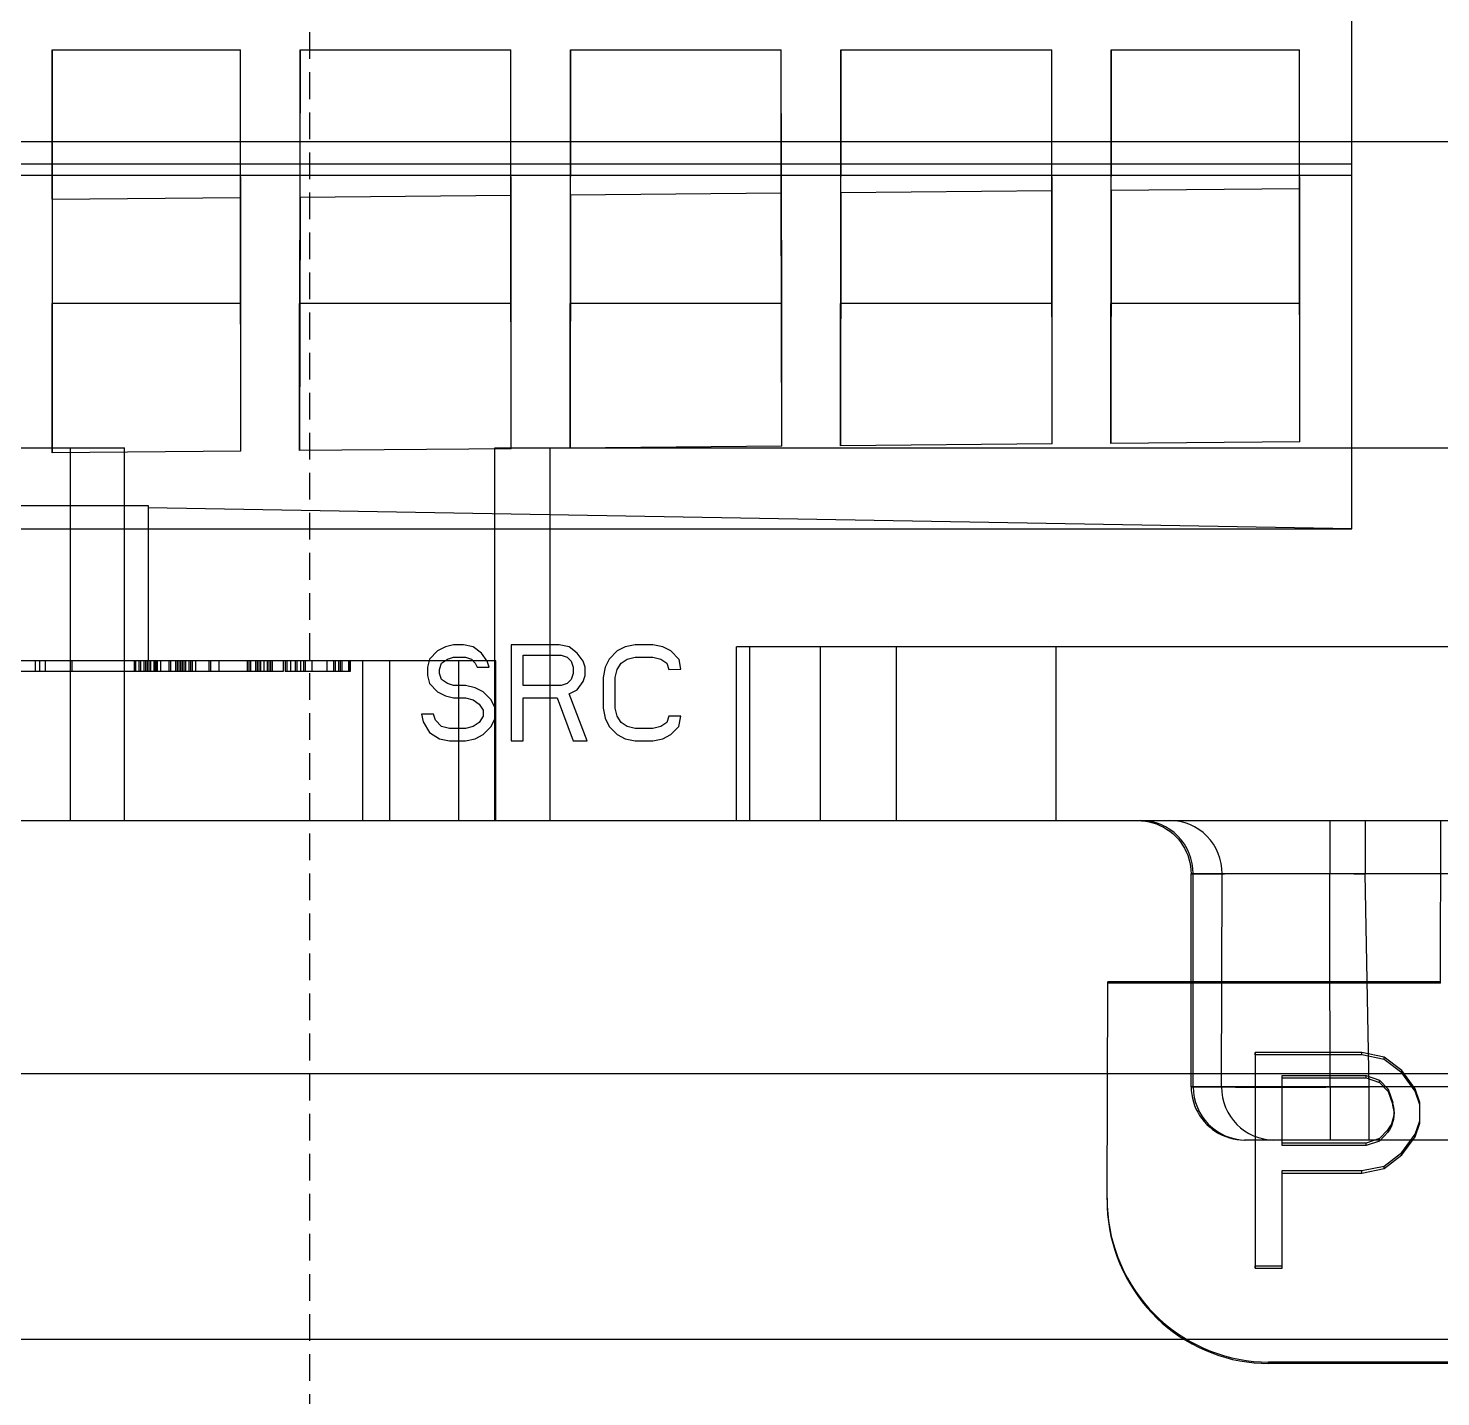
# Model space of a CAD drawing. Extents: x 0 to 144, y 0 to 348.
# Drawn here: x 66.73 to 93.18, y 77.95 to 103.57 of the extents above; entities that cross this region are included whole.
import ezdxf

# ---------------------------------------------------------------- set-up
doc = ezdxf.new("R2010")
doc.units = 0
doc.linetypes.add('DASHED', pattern=[0.75, 0.5, -0.25])
doc.layers.add('-15N-THT. THIẾT BỊ ĐÓNG MỞ', color=40, linetype='CONTINUOUS')

# ---------------------------------------------------------------- blocks, each defined once
blk = doc.blocks.new('06 - N - SC VSD ATV630U07~55N4')
at = {"layer": '-15N-THT. THIẾT BỊ ĐÓNG MỞ', "color": 6, "linetype": 'DASHED'}
blk.add_line((0, 174), (0, -174), dxfattribs=at)
at = {"layer": '-15N-THT. THIẾT BỊ ĐÓNG MỞ'}
for p, q in [((19.517, -79.799), (19.517, -62.862)), ((-4.819, -70.83), (-4.823, -75.576)), ((-4.819, -73.627), (-4.819, -70.83)), ((-4.819, -70.83), (-1.295, -70.83)), ((-1.295, -73.596), (-1.295, -70.83)), ((-1.288, -75.576), (-1.295, -70.83)), ((-0.18, -70.83), (-0.187, -75.576)), ((-0.18, -73.587), (-0.18, -70.83)), ((-0.18, -70.83), (3.768, -70.83)), ((3.768, -73.552), (3.768, -70.83)), ((3.775, -75.576), (3.768, -70.83)), ((4.884, -70.83), (4.877, -75.576)), ((4.884, -73.542), (4.884, -70.83)), ((4.884, -70.83), (8.832, -70.83)), ((8.832, -73.508), (8.832, -70.83)), ((8.839, -75.576), (8.832, -70.83)), ((9.947, -70.83), (9.941, -75.576)), ((9.947, -73.498), (9.947, -70.83)), ((9.947, -70.83), (13.896, -70.83)), ((13.896, -73.464), (13.896, -70.83)), ((13.903, -75.576), (13.896, -70.83)), ((15.011, -70.83), (15.004, -75.576)), ((15.011, -73.454), (15.011, -70.83)), ((15.011, -70.83), (18.535, -70.83)), ((18.535, -73.423), (18.535, -70.83)), ((18.539, -75.576), (18.535, -70.83)), ((52.563, -72.551), (-52.563, -72.551)), ((-51.945, -72.962), (19.517, -72.962)), ((-51.945, -73.174), (19.517, -73.174)), ((4.884, -73.542), (8.832, -73.508)), ((8.839, -78.253), (8.832, -73.508)), ((9.947, -73.498), (9.941, -78.243)), ((9.947, -73.498), (13.896, -73.464)), ((13.903, -78.209), (13.896, -73.464)), ((15.011, -73.454), (15.004, -78.199)), ((15.011, -73.454), (18.535, -73.423)), ((18.539, -78.168), (18.535, -73.423)), ((-4.819, -73.627), (-4.823, -78.372)), ((-4.819, -73.627), (-1.295, -73.596)), ((-1.288, -78.341), (-1.295, -73.596)), ((-0.18, -73.587), (-0.187, -78.332)), ((-0.18, -73.587), (3.768, -73.552)), ((3.775, -78.297), (3.768, -73.552)), ((4.884, -73.542), (4.877, -78.288)), ((-4.823, -78.372), (-4.823, -75.576)), ((-1.288, -75.576), (-4.823, -75.576)), ((-1.288, -78.341), (-1.288, -75.576)), ((-0.187, -78.332), (-0.187, -75.576)), ((3.775, -75.576), (-0.187, -75.576)), ((3.775, -78.297), (3.775, -75.576)), ((4.877, -78.288), (4.877, -75.576)), ((8.839, -75.576), (4.877, -75.576)), ((8.839, -78.253), (8.839, -75.576)), ((9.941, -78.243), (9.941, -75.576)), ((13.903, -75.576), (9.941, -75.576)), ((13.903, -78.209), (13.903, -75.576)), ((15.004, -78.199), (15.004, -75.576)), ((18.539, -75.576), (15.004, -75.576)), ((18.539, -78.168), (18.539, -75.576)), ((-46.606, -78.282), (-3.465, -78.282)), ((-4.486, -78.282), (-4.486, -78.282)), ((-4.486, -78.282), (-4.486, -85.26)), ((-3.465, -78.282), (-3.465, -78.282)), ((-3.465, -85.26), (-3.465, -78.282)), ((3.465, -78.282), (3.465, -78.282)), ((3.465, -85.26), (3.465, -78.282)), ((3.465, -78.282), (46.606, -78.282)), ((4.5, -78.282), (4.5, -78.282)), ((4.5, -78.282), (4.5, -85.26)), ((8.839, -78.253), (4.877, -78.288)), ((13.903, -78.209), (9.941, -78.243)), ((18.539, -78.168), (15.004, -78.199)), ((-1.288, -78.341), (-4.823, -78.372)), ((3.775, -78.297), (-0.187, -78.332)), ((-51.945, -79.359), (-3.025, -79.359)), ((-3.025, -79.359), (-3.026, -79.402)), ((19.517, -79.795), (-3.026, -79.402)), ((-3.026, -79.402), (-3.026, -82.27)), ((-3.025, -79.359), (-3.025, -82.27)), ((-51.945, -79.799), (19.517, -79.799)), ((2.691, -81.97), (2.542, -82.009)), ((2.691, -81.97), (2.691, -81.97)), ((2.878, -81.97), (2.691, -81.97)), ((2.878, -81.97), (2.878, -81.97)), ((3.065, -82.009), (2.878, -81.97)), ((3.775, -81.97), (3.775, -83.765)), ((3.775, -81.97), (3.775, -81.97)), ((4.672, -81.97), (3.775, -81.97)), ((4.672, -81.97), (4.672, -81.97)), ((4.859, -82.009), (4.672, -81.97)), ((6.093, -81.97), (5.906, -82.009)), ((6.093, -81.97), (6.093, -81.97)), ((6.429, -81.97), (6.093, -81.97)), ((6.429, -81.97), (6.429, -81.97)), ((6.616, -82.009), (6.429, -81.97)), ((2.243, -82.238), (2.205, -82.39)), ((2.392, -82.085), (2.243, -82.238)), ((2.243, -82.238), (2.243, -82.238)), ((2.542, -82.009), (2.392, -82.085)), ((2.392, -82.085), (2.392, -82.085)), ((2.467, -82.314), (2.579, -82.238)), ((2.542, -82.009), (2.542, -82.009)), ((2.579, -82.238), (2.691, -82.2)), ((2.579, -82.238), (2.579, -82.238)), ((2.691, -82.2), (2.916, -82.2)), ((2.691, -82.2), (2.691, -82.2)), ((2.916, -82.2), (3.028, -82.238)), ((2.916, -82.2), (2.916, -82.2)), ((3.028, -82.238), (3.102, -82.314)), ((3.028, -82.238), (3.028, -82.238)), ((3.065, -82.009), (3.065, -82.009)), ((3.215, -82.123), (3.065, -82.009)), ((3.215, -82.123), (3.215, -82.123)), ((3.327, -82.276), (3.215, -82.123)), ((4, -82.734), (4, -82.161)), ((4, -82.161), (4.71, -82.161)), ((4, -82.161), (4, -82.161)), ((4.71, -82.161), (4.822, -82.2)), ((4.71, -82.161), (4.71, -82.161)), ((4.822, -82.2), (4.897, -82.276)), ((4.822, -82.2), (4.822, -82.2)), ((5.009, -82.123), (4.859, -82.009)), ((4.859, -82.009), (4.859, -82.009)), ((5.009, -82.123), (5.009, -82.123)), ((5.121, -82.276), (5.009, -82.123)), ((5.607, -82.238), (5.532, -82.39)), ((5.756, -82.085), (5.607, -82.238)), ((5.607, -82.238), (5.607, -82.238)), ((5.906, -82.009), (5.756, -82.085)), ((5.756, -82.085), (5.756, -82.085)), ((5.831, -82.314), (5.943, -82.238)), ((5.906, -82.009), (5.906, -82.009)), ((5.943, -82.238), (6.093, -82.2)), ((5.943, -82.238), (5.943, -82.238)), ((6.093, -82.2), (6.429, -82.2)), ((6.093, -82.2), (6.093, -82.2)), ((6.429, -82.2), (6.579, -82.238)), ((6.429, -82.2), (6.429, -82.2)), ((6.579, -82.238), (6.691, -82.314)), ((6.579, -82.238), (6.579, -82.238)), ((6.766, -82.085), (6.616, -82.009)), ((6.616, -82.009), (6.616, -82.009)), ((6.766, -82.085), (6.766, -82.085)), ((6.919, -82.245), (6.766, -82.085)), ((6.919, -82.245), (6.919, -82.245)), ((6.95, -82.428), (6.919, -82.245)), ((7.994, -85.26), (7.994, -82.01)), ((42.627, -82.01), (7.994, -82.01)), ((8.242, -85.26), (8.242, -82.01)), ((9.564, -82.01), (9.564, -82.01)), ((9.564, -85.26), (9.564, -82.01)), ((10.985, -82.01), (10.985, -85.26)), ((13.975, -82.01), (13.975, -85.26)), ((3.489, -82.27), (-16.447, -82.27)), ((-0.498, -82.469), (-13.529, -82.469)), ((-5.14, -82.27), (-5.14, -82.27)), ((-5.14, -82.27), (-5.14, -82.469)), ((-5.14, -82.469), (-5.14, -82.469)), ((-5.059, -82.27), (-5.059, -82.27)), ((-5.059, -82.27), (-5.059, -82.469)), ((-5.059, -82.469), (-5.059, -82.469)), ((-4.953, -82.27), (-4.953, -82.27)), ((-4.953, -82.27), (-4.953, -82.469)), ((-4.953, -82.469), (-4.953, -82.469)), ((-4.454, -82.27), (-4.454, -82.27)), ((-4.454, -82.27), (-4.454, -82.469)), ((-4.454, -82.469), (-4.454, -82.469)), ((-3.287, -82.27), (-3.287, -82.469)), ((-3.262, -82.27), (-3.262, -82.469)), ((-3.196, -82.27), (-3.196, -82.27)), ((-3.196, -82.27), (-3.196, -82.469)), ((-3.196, -82.469), (-3.196, -82.469)), ((-3.165, -82.27), (-3.165, -82.469)), ((-3.103, -82.27), (-3.103, -82.469)), ((-3.071, -82.27), (-3.071, -82.469)), ((-3.04, -82.27), (-3.04, -82.469)), ((-3.009, -82.27), (-3.009, -82.27)), ((-3.009, -82.27), (-3.009, -82.469)), ((-3.009, -82.469), (-3.009, -82.469)), ((-2.978, -82.27), (-2.978, -82.469)), ((-2.916, -82.27), (-2.916, -82.469)), ((-2.907, -82.27), (-2.907, -82.469)), ((-2.884, -82.27), (-2.884, -82.469)), ((-2.866, -82.27), (-2.866, -82.27)), ((-2.866, -82.27), (-2.866, -82.469)), ((-2.853, -82.27), (-2.853, -82.469)), ((-2.791, -82.27), (-2.791, -82.469)), ((-2.791, -82.27), (-2.791, -82.469)), ((-2.635, -82.27), (-2.635, -82.469)), ((-2.604, -82.27), (-2.604, -82.469)), ((-2.511, -82.27), (-2.511, -82.469)), ((-2.48, -82.27), (-2.48, -82.469)), ((-2.448, -82.27), (-2.448, -82.469)), ((-2.417, -82.27), (-2.417, -82.469)), ((-2.386, -82.27), (-2.386, -82.469)), ((-2.355, -82.27), (-2.355, -82.469)), ((-2.324, -82.27), (-2.324, -82.27)), ((-2.324, -82.27), (-2.324, -82.469)), ((-2.324, -82.469), (-2.324, -82.469)), ((-2.262, -82.27), (-2.262, -82.469)), ((-2.23, -82.27), (-2.23, -82.469)), ((-2.199, -82.27), (-2.199, -82.469)), ((-2.137, -82.27), (-2.137, -82.27)), ((-2.137, -82.27), (-2.137, -82.469)), ((-1.888, -82.27), (-1.888, -82.27)), ((-1.888, -82.27), (-1.888, -82.469)), ((-1.888, -82.469), (-1.888, -82.469)), ((-1.854, -82.27), (-1.854, -82.469)), ((-1.701, -82.27), (-1.701, -82.27)), ((-1.701, -82.27), (-1.701, -82.469)), ((-1.701, -82.469), (-1.701, -82.469)), ((-1.171, -82.27), (-1.171, -82.469)), ((-1.14, -82.27), (-1.14, -82.469)), ((-1.109, -82.27), (-1.109, -82.469)), ((-1.016, -82.27), (-1.016, -82.469)), ((-0.984, -82.27), (-0.984, -82.469)), ((-0.953, -82.27), (-0.953, -82.469)), ((-0.922, -82.27), (-0.922, -82.469)), ((-0.922, -82.27), (-0.922, -82.27)), ((-0.922, -82.469), (-0.922, -82.469)), ((-0.86, -82.27), (-0.86, -82.469)), ((-0.797, -82.27), (-0.797, -82.469)), ((-0.797, -82.27), (-0.797, -82.27)), ((-0.797, -82.469), (-0.797, -82.469)), ((-0.766, -82.27), (-0.766, -82.469)), ((-0.735, -82.27), (-0.735, -82.27)), ((-0.735, -82.27), (-0.735, -82.469)), ((-0.735, -82.469), (-0.735, -82.469)), ((-0.704, -82.27), (-0.704, -82.469)), ((-0.498, -82.27), (-0.498, -82.27)), ((-0.498, -82.27), (-0.498, -82.469)), ((-0.498, -82.469), (-0.498, -82.469)), ((-0.455, -82.27), (-0.455, -82.27)), ((-0.455, -82.27), (-0.455, -82.469)), ((0.76, -82.469), (-0.455, -82.469)), ((-0.424, -82.27), (-0.424, -82.469)), ((-0.361, -82.27), (-0.361, -82.469)), ((-0.268, -82.27), (-0.268, -82.27)), ((-0.268, -82.27), (-0.268, -82.469)), ((-0.268, -82.469), (-0.268, -82.469)), ((-0.237, -82.27), (-0.237, -82.469)), ((-0.174, -82.27), (-0.174, -82.469)), ((-0.112, -82.27), (-0.112, -82.469)), ((-0.081, -82.27), (-0.081, -82.469)), ((0.044, -82.27), (0.044, -82.469)), ((0.324, -82.27), (0.324, -82.469)), ((0.449, -82.27), (0.449, -82.469)), ((0.48, -82.27), (0.48, -82.469)), ((0.542, -82.27), (0.542, -82.469)), ((0.573, -82.27), (0.573, -82.469)), ((0.604, -82.27), (0.604, -82.469)), ((0.729, -82.27), (0.729, -82.469)), ((0.732, -82.27), (0.732, -82.469)), ((0.758, -82.27), (0.758, -82.469)), ((0.76, -82.27), (0.76, -82.469)), ((0.997, -82.27), (0.997, -82.27)), ((0.997, -85.26), (0.997, -82.27)), ((1.495, -82.27), (1.495, -85.26)), ((1.495, -82.27), (1.495, -82.27)), ((2.205, -82.39), (2.205, -82.543)), ((2.205, -82.39), (2.205, -82.39)), ((2.43, -82.429), (2.467, -82.314)), ((2.43, -82.429), (2.43, -82.429)), ((2.43, -82.505), (2.43, -82.429)), ((2.43, -82.505), (2.43, -82.505)), ((2.467, -82.619), (2.43, -82.505)), ((2.467, -82.314), (2.467, -82.314)), ((2.791, -85.26), (2.791, -82.27)), ((3.102, -82.314), (3.14, -82.39)), ((3.102, -82.314), (3.102, -82.314)), ((3.14, -82.39), (3.364, -82.39)), ((3.14, -82.39), (3.14, -82.39)), ((3.327, -82.276), (3.327, -82.276)), ((3.364, -82.39), (3.327, -82.276)), ((3.364, -82.39), (3.364, -82.39)), ((3.489, -85.26), (3.489, -82.27)), ((4.897, -82.276), (4.934, -82.39)), ((4.897, -82.276), (4.897, -82.276)), ((4.934, -82.505), (4.897, -82.619)), ((4.934, -82.39), (4.934, -82.505)), ((4.934, -82.39), (4.934, -82.39)), ((4.934, -82.505), (4.934, -82.505)), ((5.121, -82.276), (5.121, -82.276)), ((5.158, -82.39), (5.121, -82.276)), ((5.158, -82.39), (5.158, -82.39)), ((5.158, -82.543), (5.158, -82.39)), ((5.532, -82.39), (5.495, -82.581)), ((5.532, -82.39), (5.532, -82.39)), ((5.719, -82.581), (5.756, -82.429)), ((5.756, -82.429), (5.831, -82.314)), ((5.756, -82.429), (5.756, -82.429)), ((5.831, -82.314), (5.831, -82.314)), ((6.691, -82.314), (6.728, -82.429)), ((6.691, -82.314), (6.691, -82.314)), ((6.728, -82.429), (6.95, -82.428)), ((6.728, -82.429), (6.728, -82.429)), ((6.95, -82.428), (6.95, -82.428)), ((2.205, -82.543), (2.243, -82.696)), ((2.205, -82.543), (2.205, -82.543)), ((2.243, -82.696), (2.392, -82.849)), ((2.243, -82.696), (2.243, -82.696)), ((2.467, -82.619), (2.467, -82.619)), ((2.579, -82.696), (2.467, -82.619)), ((2.579, -82.696), (2.579, -82.696)), ((2.691, -82.734), (2.579, -82.696)), ((2.691, -82.734), (2.691, -82.734)), ((2.916, -82.734), (2.691, -82.734)), ((2.916, -82.734), (2.916, -82.734)), ((3.102, -82.772), (2.916, -82.734)), ((3.102, -82.772), (3.102, -82.772)), ((3.252, -82.849), (3.102, -82.772)), ((4.71, -82.734), (4, -82.734)), ((4, -82.734), (4, -82.734)), ((4.822, -82.696), (4.71, -82.734)), ((4.71, -82.734), (4.71, -82.734)), ((4.897, -82.619), (4.822, -82.696)), ((4.822, -82.696), (4.822, -82.696)), ((4.897, -82.619), (4.897, -82.619)), ((5.009, -82.81), (5.121, -82.658)), ((5.121, -82.658), (5.158, -82.543)), ((5.121, -82.658), (5.121, -82.658)), ((5.158, -82.543), (5.158, -82.543)), ((5.495, -82.581), (5.495, -83.154)), ((5.495, -82.581), (5.495, -82.581)), ((5.719, -82.581), (5.719, -82.581)), ((5.719, -83.154), (5.719, -82.581)), ((2.392, -82.849), (2.542, -82.925)), ((2.392, -82.849), (2.392, -82.849)), ((2.542, -82.925), (2.691, -82.963)), ((2.542, -82.925), (2.542, -82.925)), ((2.691, -82.963), (2.916, -82.963)), ((2.691, -82.963), (2.691, -82.963)), ((2.916, -82.963), (3.065, -83.001)), ((2.916, -82.963), (2.916, -82.963)), ((3.065, -83.001), (3.177, -83.078)), ((3.065, -83.001), (3.065, -83.001)), ((3.252, -82.849), (3.252, -82.849)), ((3.402, -83.001), (3.252, -82.849)), ((3.402, -83.001), (3.402, -83.001)), ((3.476, -83.154), (3.402, -83.001)), ((4, -82.963), (4.635, -82.963)), ((4, -82.963), (4, -82.963)), ((4, -83.765), (4, -82.963)), ((4.635, -82.963), (4.934, -83.765)), ((4.635, -82.963), (4.635, -82.963)), ((4.859, -82.887), (5.009, -82.81)), ((4.859, -82.887), (4.859, -82.887)), ((5.196, -83.765), (4.859, -82.887)), ((5.009, -82.81), (5.009, -82.81)), ((2.318, -83.268), (2.096, -83.269)), ((2.096, -83.269), (2.127, -83.412)), ((2.096, -83.269), (2.096, -83.269)), ((2.318, -83.268), (2.318, -83.268)), ((2.355, -83.383), (2.318, -83.268)), ((3.177, -83.078), (3.252, -83.192)), ((3.177, -83.078), (3.177, -83.078)), ((3.252, -83.307), (3.177, -83.421)), ((3.252, -83.192), (3.252, -83.307)), ((3.252, -83.192), (3.252, -83.192)), ((3.252, -83.307), (3.252, -83.307)), ((3.476, -83.154), (3.476, -83.154)), ((3.476, -83.345), (3.476, -83.154)), ((5.495, -83.154), (5.532, -83.345)), ((5.495, -83.154), (5.495, -83.154)), ((5.719, -83.154), (5.719, -83.154)), ((5.756, -83.307), (5.719, -83.154)), ((5.756, -83.307), (5.756, -83.307)), ((5.831, -83.421), (5.756, -83.307)), ((6.728, -83.307), (6.691, -83.421)), ((6.728, -83.307), (6.728, -83.307)), ((6.953, -83.307), (6.728, -83.307)), ((6.915, -83.497), (6.953, -83.307)), ((6.953, -83.307), (6.953, -83.307)), ((2.127, -83.412), (2.243, -83.612)), ((2.127, -83.412), (2.127, -83.412)), ((2.355, -83.383), (2.355, -83.383)), ((2.467, -83.497), (2.355, -83.383)), ((2.467, -83.497), (2.467, -83.497)), ((2.617, -83.536), (2.467, -83.497)), ((2.617, -83.536), (2.617, -83.536)), ((2.916, -83.536), (2.617, -83.536)), ((3.065, -83.497), (2.916, -83.536)), ((2.916, -83.536), (2.916, -83.536)), ((3.177, -83.421), (3.065, -83.497)), ((3.065, -83.497), (3.065, -83.497)), ((3.177, -83.421), (3.177, -83.421)), ((3.252, -83.65), (3.402, -83.497)), ((3.402, -83.497), (3.476, -83.345)), ((3.402, -83.497), (3.402, -83.497)), ((3.476, -83.345), (3.476, -83.345)), ((5.532, -83.345), (5.607, -83.497)), ((5.532, -83.345), (5.532, -83.345)), ((5.607, -83.497), (5.756, -83.65)), ((5.607, -83.497), (5.607, -83.497)), ((5.831, -83.421), (5.831, -83.421)), ((5.943, -83.497), (5.831, -83.421)), ((5.943, -83.497), (5.943, -83.497)), ((6.093, -83.536), (5.943, -83.497)), ((6.093, -83.536), (6.093, -83.536)), ((6.429, -83.536), (6.093, -83.536)), ((6.579, -83.497), (6.429, -83.536)), ((6.429, -83.536), (6.429, -83.536)), ((6.691, -83.421), (6.579, -83.497)), ((6.579, -83.497), (6.579, -83.497)), ((6.691, -83.421), (6.691, -83.421)), ((6.766, -83.65), (6.915, -83.497)), ((6.915, -83.497), (6.915, -83.497)), ((2.243, -83.612), (2.43, -83.727)), ((2.243, -83.612), (2.243, -83.612)), ((2.43, -83.727), (2.617, -83.765)), ((2.43, -83.727), (2.43, -83.727)), ((2.617, -83.765), (2.916, -83.765)), ((2.617, -83.765), (2.617, -83.765)), ((2.916, -83.765), (3.102, -83.727)), ((2.916, -83.765), (2.916, -83.765)), ((3.102, -83.727), (3.252, -83.65)), ((3.102, -83.727), (3.102, -83.727)), ((3.252, -83.65), (3.252, -83.65)), ((3.775, -83.765), (4, -83.765)), ((3.775, -83.765), (3.775, -83.765)), ((4, -83.765), (4, -83.765)), ((4.934, -83.765), (5.196, -83.765)), ((4.934, -83.765), (4.934, -83.765)), ((5.196, -83.765), (5.196, -83.765)), ((5.756, -83.65), (5.906, -83.727)), ((5.756, -83.65), (5.756, -83.65)), ((5.906, -83.727), (6.093, -83.765)), ((5.906, -83.727), (5.906, -83.727)), ((6.093, -83.765), (6.429, -83.765)), ((6.093, -83.765), (6.093, -83.765)), ((6.429, -83.765), (6.616, -83.727)), ((6.429, -83.765), (6.429, -83.765)), ((6.616, -83.727), (6.766, -83.65)), ((6.616, -83.727), (6.616, -83.727)), ((6.766, -83.65), (6.766, -83.65)), ((-56.55, -85.26), (56.55, -85.26)), ((-4.486, -85.26), (-4.486, -85.26)), ((-3.465, -85.26), (-3.465, -85.26)), ((0.997, -85.26), (0.997, -85.26)), ((1.495, -85.26), (1.495, -85.26)), ((3.465, -85.26), (3.465, -85.26)), ((4.5, -85.26), (4.5, -85.26)), ((9.564, -85.26), (9.564, -85.26)), ((15.508, -85.26), (15.579, -85.262)), ((15.579, -85.262), (15.65, -85.27)), ((15.65, -85.27), (15.72, -85.283)), ((15.72, -85.283), (15.789, -85.3)), ((15.789, -85.3), (15.856, -85.323)), ((15.856, -85.323), (15.922, -85.35)), ((15.922, -85.35), (15.986, -85.382)), ((15.986, -85.382), (16.047, -85.418)), ((16.047, -85.418), (16.105, -85.459)), ((19.101, -85.26), (19.101, -86.257)), ((19.762, -85.26), (19.762, -86.257)), ((21.177, -88.304), (21.181, -85.26)), ((16.105, -85.459), (16.16, -85.504)), ((16.16, -85.504), (16.213, -85.552)), ((16.213, -85.552), (16.261, -85.604)), ((16.261, -85.604), (16.306, -85.659)), ((16.306, -85.659), (16.346, -85.718)), ((16.346, -85.718), (16.383, -85.779)), ((16.383, -85.779), (16.415, -85.843)), ((16.415, -85.843), (16.442, -85.908)), ((16.442, -85.908), (16.464, -85.976)), ((16.464, -85.976), (16.482, -86.045)), ((16.482, -86.045), (16.495, -86.115)), ((16.495, -86.115), (16.502, -86.185)), ((16.502, -86.185), (16.505, -86.256)), ((16.506, -86.256), (16.505, -86.256)), ((16.505, -86.256), (16.512, -86.257)), ((16.505, -86.423), (16.505, -86.257)), ((16.505, -86.589), (16.505, -86.423)), ((16.514, -86.256), (16.506, -86.256)), ((16.512, -86.257), (16.525, -86.257)), ((16.528, -86.256), (16.514, -86.256)), ((16.525, -86.257), (16.544, -86.257)), ((16.549, -86.256), (16.528, -86.256)), ((16.544, -86.257), (17.088, -86.257)), ((16.546, -90.244), (16.544, -86.257)), ((16.577, -86.256), (16.549, -86.256)), ((16.611, -86.256), (16.577, -86.256)), ((16.652, -86.256), (16.611, -86.256)), ((16.7, -86.256), (16.652, -86.256)), ((16.754, -86.256), (16.7, -86.256)), ((16.814, -86.256), (16.754, -86.256)), ((16.88, -86.256), (16.814, -86.256)), ((16.952, -86.256), (16.88, -86.256)), ((17.029, -86.256), (16.952, -86.256)), ((17.112, -86.256), (17.029, -86.256)), ((17.074, -90.244), (17.088, -86.257)), ((17.088, -86.257), (17.133, -86.255)), ((17.201, -86.256), (17.112, -86.256)), ((17.133, -86.255), (17.193, -86.254)), ((17.193, -86.254), (17.269, -86.253)), ((17.294, -86.256), (17.201, -86.256)), ((17.269, -86.253), (17.36, -86.252)), ((17.392, -86.256), (17.294, -86.256)), ((17.36, -86.252), (17.465, -86.251)), ((17.494, -86.256), (17.392, -86.256)), ((17.465, -86.251), (17.584, -86.25)), ((17.601, -86.256), (17.494, -86.256)), ((17.584, -86.25), (17.716, -86.25)), ((17.712, -86.256), (17.601, -86.256)), ((17.826, -86.256), (17.712, -86.256)), ((17.716, -86.25), (17.861, -86.25)), ((17.944, -86.256), (17.826, -86.256)), ((17.861, -86.25), (18.017, -86.25)), ((18.064, -86.256), (17.944, -86.256)), ((18.017, -86.25), (18.183, -86.25)), ((18.188, -86.256), (18.064, -86.256)), ((18.183, -86.25), (18.359, -86.25)), ((18.314, -86.256), (18.188, -86.256)), ((18.441, -86.256), (18.314, -86.256)), ((18.359, -86.25), (18.543, -86.25)), ((18.571, -86.256), (18.441, -86.256)), ((18.543, -86.25), (18.735, -86.251)), ((18.702, -86.256), (18.571, -86.256)), ((18.834, -86.257), (18.702, -86.256)), ((18.735, -86.251), (18.933, -86.252)), ((18.967, -86.257), (18.834, -86.257)), ((18.933, -86.252), (19.136, -86.253)), ((19.101, -86.257), (18.967, -86.257)), ((31.494, -86.257), (19.101, -86.257)), ((19.102, -86.826), (19.101, -86.257)), ((19.136, -86.253), (19.342, -86.254)), ((19.342, -86.254), (19.551, -86.255)), ((19.551, -86.255), (19.762, -86.257)), ((19.84, -90.244), (19.762, -86.257)), ((16.505, -86.755), (16.505, -86.589)), ((16.505, -86.921), (16.505, -86.755)), ((16.505, -87.087), (16.505, -86.921)), ((19.103, -87.396), (19.102, -86.826)), ((16.505, -87.42), (16.505, -87.087)), ((16.505, -87.586), (16.505, -87.42)), ((19.104, -87.965), (19.103, -87.396)), ((16.505, -87.918), (16.505, -87.586)), ((16.505, -88.084), (16.505, -87.918)), ((19.105, -88.535), (19.104, -87.965)), ((14.931, -92.357), (14.946, -88.304)), ((21.177, -88.278), (14.946, -88.278)), ((14.946, -88.304), (14.946, -88.278)), ((21.177, -88.304), (14.946, -88.304)), ((16.505, -88.25), (16.505, -88.084)), ((16.505, -88.416), (16.505, -88.25)), ((16.506, -88.583), (16.505, -88.416)), ((16.506, -88.915), (16.506, -88.583)), ((19.106, -89.105), (19.105, -88.535)), ((16.506, -89.081), (16.506, -88.915)), ((16.506, -89.413), (16.506, -89.081)), ((19.107, -89.674), (19.106, -89.105)), ((16.506, -89.579), (16.506, -89.413)), ((16.506, -89.745), (16.506, -89.579)), ((17.703, -89.601), (17.707, -93.594)), ((17.703, -89.646), (17.703, -89.601)), ((19.702, -89.602), (17.703, -89.601)), ((17.703, -89.646), (17.707, -93.639)), ((19.702, -89.646), (17.703, -89.646)), ((19.702, -89.646), (19.702, -89.602)), ((20.119, -89.687), (19.702, -89.602)), ((20.119, -89.732), (19.702, -89.646)), ((16.506, -89.912), (16.506, -89.745)), ((16.506, -90.078), (16.506, -89.912)), ((19.108, -90.244), (19.107, -89.674)), ((20.119, -89.732), (20.119, -89.687)), ((20.453, -89.942), (20.119, -89.687)), ((20.453, -89.986), (20.119, -89.732)), ((-52.563, -89.995), (52.563, -89.995)), ((16.506, -90.244), (16.506, -90.078)), ((18.21, -91.3), (18.211, -90.036)), ((18.21, -91.344), (18.211, -90.08)), ((18.211, -90.036), (19.784, -90.036)), ((18.211, -90.08), (18.211, -90.036)), ((18.211, -90.08), (19.784, -90.08)), ((19.784, -90.036), (20.031, -90.12)), ((19.784, -90.08), (19.784, -90.036)), ((19.784, -90.08), (20.031, -90.164)), ((20.031, -90.12), (20.196, -90.288)), ((20.031, -90.164), (20.031, -90.12)), ((20.031, -90.164), (20.196, -90.332)), ((20.453, -89.986), (20.453, -89.942)), ((20.702, -90.284), (20.453, -89.942)), ((20.702, -90.329), (20.453, -89.986)), ((16.506, -90.244), (16.509, -90.315)), ((16.513, -90.244), (16.507, -90.244)), ((16.507, -90.244), (16.507, -90.244)), ((16.507, -90.244), (16.513, -90.244)), ((16.509, -90.315), (16.516, -90.386)), ((16.526, -90.244), (16.513, -90.244)), ((16.513, -90.244), (16.526, -90.244)), ((16.516, -90.386), (16.529, -90.456)), ((16.546, -90.244), (16.526, -90.244)), ((16.526, -90.244), (16.546, -90.244)), ((16.546, -90.244), (17.074, -90.244)), ((16.571, -90.244), (16.546, -90.244)), ((16.603, -90.245), (16.571, -90.244)), ((16.642, -90.245), (16.603, -90.245)), ((16.686, -90.245), (16.642, -90.245)), ((16.736, -90.245), (16.686, -90.245)), ((16.793, -90.245), (16.736, -90.245)), ((16.855, -90.245), (16.793, -90.245)), ((16.922, -90.245), (16.855, -90.245)), ((16.995, -90.245), (16.922, -90.245)), ((17.074, -90.245), (16.995, -90.245)), ((17.074, -90.244), (17.118, -90.245)), ((17.157, -90.245), (17.074, -90.245)), ((17.118, -90.245), (17.176, -90.246)), ((17.245, -90.245), (17.157, -90.245)), ((17.176, -90.246), (17.248, -90.248)), ((17.338, -90.245), (17.245, -90.245)), ((17.248, -90.248), (17.334, -90.249)), ((17.334, -90.249), (17.434, -90.249)), ((17.436, -90.245), (17.338, -90.245)), ((17.434, -90.249), (17.547, -90.25)), ((17.537, -90.245), (17.436, -90.245)), ((17.642, -90.245), (17.537, -90.245)), ((17.547, -90.25), (17.672, -90.25)), ((17.751, -90.245), (17.642, -90.245)), ((17.672, -90.25), (17.809, -90.251)), ((17.864, -90.245), (17.751, -90.245)), ((17.809, -90.251), (17.957, -90.251)), ((17.979, -90.245), (17.864, -90.245)), ((17.957, -90.251), (18.115, -90.251)), ((18.097, -90.244), (17.979, -90.245)), ((18.218, -90.244), (18.097, -90.244)), ((18.115, -90.251), (18.282, -90.251)), ((18.341, -90.244), (18.218, -90.244)), ((18.282, -90.251), (18.458, -90.25)), ((18.466, -90.244), (18.341, -90.244)), ((18.458, -90.25), (18.641, -90.25)), ((18.592, -90.244), (18.466, -90.244)), ((18.72, -90.244), (18.592, -90.244)), ((18.641, -90.25), (18.831, -90.249)), ((18.849, -90.244), (18.72, -90.244)), ((18.831, -90.249), (19.026, -90.249)), ((18.978, -90.244), (18.849, -90.244)), ((19.108, -90.244), (18.978, -90.244)), ((19.026, -90.249), (19.226, -90.248)), ((31.572, -90.244), (19.108, -90.244)), ((19.108, -90.244), (19.108, -91.241)), ((19.226, -90.248), (19.429, -90.246)), ((19.429, -90.246), (19.634, -90.245)), ((19.634, -90.245), (19.84, -90.244)), ((19.84, -91.241), (19.84, -90.244)), ((20.196, -90.288), (20.279, -90.541)), ((20.196, -90.332), (20.196, -90.288)), ((20.196, -90.332), (20.279, -90.585)), ((20.702, -90.329), (20.702, -90.284)), ((20.785, -90.538), (20.702, -90.284)), ((20.785, -90.583), (20.702, -90.329)), ((16.529, -90.456), (16.547, -90.525)), ((16.547, -90.525), (16.569, -90.592)), ((16.569, -90.592), (16.596, -90.658)), ((16.596, -90.658), (16.628, -90.722)), ((20.279, -90.585), (20.279, -90.541)), ((20.307, -90.714), (20.307, -90.759)), ((20.785, -90.881), (20.785, -90.538)), ((20.785, -90.583), (20.785, -90.538)), ((20.785, -90.925), (20.785, -90.583)), ((16.628, -90.722), (16.665, -90.783)), ((16.665, -90.783), (16.705, -90.841)), ((16.705, -90.841), (16.75, -90.897)), ((16.75, -90.897), (16.798, -90.949)), ((16.798, -90.949), (16.85, -90.997)), ((20.701, -91.134), (20.785, -90.881)), ((20.701, -91.179), (20.785, -90.925)), ((20.785, -90.925), (20.785, -90.881)), ((16.85, -90.997), (16.906, -91.042)), ((16.906, -91.042), (16.964, -91.082)), ((16.964, -91.082), (17.025, -91.119)), ((17.025, -91.119), (17.089, -91.15)), ((17.089, -91.15), (17.155, -91.178)), ((17.155, -91.178), (17.222, -91.2)), ((17.222, -91.2), (17.291, -91.218)), ((17.291, -91.218), (17.361, -91.231)), ((17.361, -91.231), (17.432, -91.238)), ((17.432, -91.238), (17.503, -91.241)), ((33.127, -91.241), (17.503, -91.241)), ((20.032, -91.216), (19.784, -91.3)), ((20.197, -91.047), (20.032, -91.216)), ((20.197, -91.091), (20.032, -91.26)), ((20.032, -91.26), (20.032, -91.216)), ((20.197, -91.091), (20.197, -91.047)), ((20.451, -91.476), (20.701, -91.134)), ((20.451, -91.52), (20.701, -91.179)), ((20.701, -91.179), (20.701, -91.134)), ((19.784, -91.3), (18.21, -91.3)), ((18.21, -91.344), (18.21, -91.3)), ((19.784, -91.344), (18.21, -91.344)), ((20.032, -91.26), (19.784, -91.344)), ((19.784, -91.344), (19.784, -91.3)), ((20.118, -91.729), (20.451, -91.476)), ((20.451, -91.52), (20.451, -91.476)), ((19.702, -91.815), (20.118, -91.729)), ((19.702, -91.859), (20.118, -91.774)), ((20.118, -91.774), (20.451, -91.52)), ((20.118, -91.774), (20.118, -91.729)), ((18.207, -93.594), (18.209, -91.815)), ((18.207, -93.639), (18.209, -91.86)), ((18.209, -91.815), (19.702, -91.815)), ((18.209, -91.86), (18.209, -91.815)), ((18.209, -91.86), (19.702, -91.859)), ((19.702, -91.859), (19.702, -91.815)), ((14.931, -92.33), (14.931, -92.333)), ((14.931, -92.333), (14.931, -92.334)), ((14.931, -92.334), (14.931, -92.337)), ((14.931, -92.364), (14.931, -92.337)), ((14.931, -92.338), (14.934, -92.481)), ((14.931, -92.357), (14.933, -92.495)), ((14.933, -92.495), (14.942, -92.633)), ((14.934, -92.481), (14.943, -92.622)), ((14.942, -92.633), (14.957, -92.77)), ((14.943, -92.622), (14.959, -92.762)), ((14.957, -92.77), (14.978, -92.905)), ((14.959, -92.762), (14.982, -92.901)), ((14.978, -92.905), (15.004, -93.039)), ((14.982, -92.901), (15.01, -93.039)), ((15.004, -93.039), (15.037, -93.172)), ((15.01, -93.039), (15.046, -93.175)), ((15.037, -93.172), (15.076, -93.303)), ((15.046, -93.175), (15.087, -93.309)), ((15.076, -93.303), (15.121, -93.432)), ((15.087, -93.309), (15.135, -93.442)), ((15.121, -93.432), (15.172, -93.56)), ((15.135, -93.442), (15.189, -93.572)), ((15.172, -93.56), (15.228, -93.685)), ((15.189, -93.572), (15.248, -93.701)), ((17.707, -93.594), (18.207, -93.594)), ((17.707, -93.639), (17.707, -93.594)), ((18.207, -93.639), (18.207, -93.594)), ((15.228, -93.685), (15.29, -93.809)), ((15.248, -93.701), (15.314, -93.827)), ((15.29, -93.809), (15.357, -93.929)), ((15.314, -93.827), (15.385, -93.949)), ((17.707, -93.639), (18.207, -93.639)), ((15.357, -93.929), (15.43, -94.047)), ((15.385, -93.949), (15.461, -94.069)), ((15.43, -94.047), (15.507, -94.161)), ((15.461, -94.069), (15.543, -94.184)), ((15.507, -94.161), (15.59, -94.271)), ((15.543, -94.184), (15.63, -94.296)), ((15.59, -94.271), (15.677, -94.377)), ((15.63, -94.296), (15.722, -94.402)), ((15.677, -94.377), (15.768, -94.479)), ((15.722, -94.402), (15.819, -94.505)), ((15.768, -94.479), (15.865, -94.576)), ((15.819, -94.505), (15.92, -94.602)), ((15.865, -94.576), (15.965, -94.669)), ((15.92, -94.602), (16.025, -94.694)), ((15.965, -94.669), (16.069, -94.757)), ((16.025, -94.694), (16.135, -94.782)), ((16.069, -94.757), (16.177, -94.84)), ((16.135, -94.782), (16.248, -94.864)), ((16.177, -94.84), (16.289, -94.918)), ((16.248, -94.864), (16.366, -94.941)), ((16.289, -94.918), (16.404, -94.991)), ((16.366, -94.941), (16.487, -95.012)), ((52.563, -94.979), (-52.563, -94.979)), ((16.404, -94.991), (16.523, -95.058)), ((16.487, -95.012), (16.61, -95.078)), ((16.523, -95.058), (16.644, -95.121)), ((16.61, -95.078), (16.737, -95.138)), ((16.644, -95.121), (16.768, -95.178)), ((16.737, -95.138), (16.866, -95.192)), ((16.768, -95.178), (16.895, -95.229)), ((16.866, -95.192), (16.997, -95.24)), ((16.895, -95.229), (17.022, -95.275)), ((16.997, -95.24), (17.13, -95.282)), ((17.022, -95.275), (17.152, -95.315)), ((17.13, -95.282), (17.265, -95.318)), ((17.152, -95.315), (17.283, -95.348)), ((17.265, -95.318), (17.401, -95.347)), ((17.283, -95.348), (17.415, -95.376)), ((17.401, -95.347), (17.538, -95.369)), ((17.415, -95.376), (17.549, -95.397)), ((17.538, -95.369), (17.676, -95.386)), ((17.549, -95.397), (17.684, -95.412)), ((17.676, -95.386), (17.816, -95.395)), ((17.684, -95.412), (17.82, -95.421)), ((17.816, -95.395), (17.957, -95.398)), ((17.82, -95.421), (17.957, -95.424)), ((32.663, -95.398), (17.957, -95.398)), ((17.957, -95.424), (17.957, -95.398)), ((32.663, -95.424), (17.957, -95.424))]:
    blk.add_line(p, q, dxfattribs=at)
for centre, major_axis, ratio, start_param, end_param in [((15.563, -86.257), (0, -0.997), 0.984808, 1.570796, 3.141593), ((16.106, -86.257), (0, -0.997), 0.984808, 1.570796, 3.141593), ((17.527, -90.244), (0, -0.997), 0.984808, -1.570796, 0), ((18.056, -90.244), (0, -0.997), 0.984808, -1.570796, 0), ((19.738, -90.714), (0.569, 0), 0.988936, -0.631964, 0.000006), ((19.738, -90.714), (0.569, 0), 0.988936, 0.000006, 0.313809), ((19.738, -90.759), (0.569, 0), 0.988936, 0.000006, 0.313809), ((19.738, -90.759), (0.569, 0), 0.988936, -0.631964, 0.000006)]:
    blk.add_ellipse(centre, major_axis=major_axis, ratio=ratio, start_param=start_param, end_param=end_param, dxfattribs=at)

msp = doc.modelspace()

# ---------------------------------------------------------------- block references
msp.add_blockref('06 - N - SC VSD ATV630U07~55N4', (72, 174))

doc.saveas('drawing.dxf')
